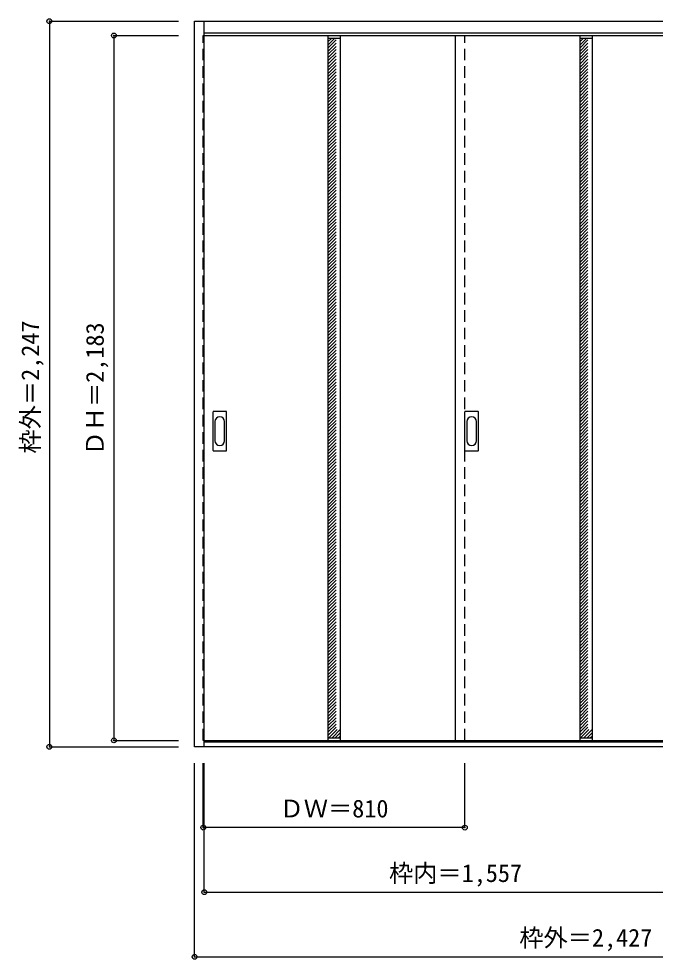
# Model space of a CAD drawing. Units: millimetres, scale not verified. Extents: x -1330 to 1646, y -1709 to 1203.
# Drawn here: x -1330 to 641, y -1709 to 1203 of the extents above; entities that cross this region are included whole.
import ezdxf
from ezdxf.enums import TextEntityAlignment as Align

# ---------------------------------------------------------------- set-up
doc = ezdxf.new("R2010")
doc.units = ezdxf.units.MM
doc.header["$LTSCALE"] = 30
doc.header["$PDMODE"] = 32
doc.header["$PDSIZE"] = 15
doc.linetypes.add('DASHED1', pattern=[1.8, 1.2, -0.6])
doc.layers.add('0-0', color=4, linetype='DASHED1')
doc.layers.add('0-1_寸法', color=7, linetype='Continuous')
doc.styles.add('ＭＳ ゴシック', font='')
doc.styles.get('ＭＳ ゴシック').set_extended_font_data('MS Gothic')

msp = doc.modelspace()

# ---------------------------------------------------------------- linework, layer by layer
at = {"layer": '0-0', "color": 3, "linetype": 'Continuous'}
for p, q in [((-785.83, -1051.77), (-785.83, 1195.23)), ((-785.83, 1195.23), (1638.17, 1195.23)), ((-755.83, -1051.77), (-755.83, 1195.23)), ((-755.83, 1159.23), (1608.17, 1159.23)), ((-755.83, 1151.23), (831.17, 1151.23)), ((-372.83, 1151.23), (-372.83, -1031.77)), ((-334.83, 1151.23), (-334.83, -1031.77)), ((21.17, 1151.23), (21.17, -1031.77)), ((407.17, 1151.23), (407.17, -1031.77)), ((445.17, 1151.23), (445.17, -1031.77)), ((-728.83, -133.77), (-728.83, -14.77)), ((-688.33, -13.27), (-727.33, -13.27)), ((-686.83, -133.77), (-686.83, -14.77)), ((51.17, -133.77), (51.17, -14.77)), ((91.67, -13.27), (52.67, -13.27)), ((93.17, -133.77), (93.17, -14.77)), ((-727.33, -135.27), (-688.33, -135.27)), ((52.67, -135.27), (91.67, -135.27)), ((-755.83, -1031.77), (831.17, -1031.77)), ((1608.17, -1036.77), (-755.83, -1036.77)), ((1638.17, -1051.77), (-785.83, -1051.77))]:
    msp.add_line(p, q, dxfattribs=at)
at = {"layer": '0-0', "color": 7, "linetype": 'Continuous'}
for p, q in [((-372.83, 1143.23), (-334.83, 1143.23)), ((407.17, 1143.23), (445.17, 1143.23)), ((-722.83, -44.67), (-722.83, -103.87)), ((-692.83, -103.87), (-692.83, -44.67)), ((57.17, -44.67), (57.17, -103.87)), ((87.17, -103.87), (87.17, -44.67)), ((-372.83, -1023.77), (-334.83, -1023.77)), ((407.17, -1023.77), (445.17, -1023.77))]:
    msp.add_line(p, q, dxfattribs=at)
at = {"layer": '0-0'}
for p, q in [((-372.83, 1131.52), (-361.12, 1143.23)), ((-372.83, 1111.72), (-341.32, 1143.23)), ((-372.83, 1121.62), (-351.22, 1143.23)), ((-372.83, 1101.82), (-334.83, 1139.82)), ((51.17, -1031.77), (51.17, 1151.23)), ((407.17, 1131.52), (418.88, 1143.23)), ((407.17, 1111.72), (438.68, 1143.23)), ((407.17, 1121.62), (428.78, 1143.23)), ((407.17, 1101.82), (445.17, 1139.82)), ((-372.83, 1091.92), (-334.83, 1129.92)), ((-372.83, 1082.02), (-334.83, 1120.02)), ((-372.83, 1072.12), (-334.83, 1110.12)), ((407.17, 1091.92), (445.17, 1129.92)), ((407.17, 1082.02), (445.17, 1120.02)), ((407.17, 1072.12), (445.17, 1110.12)), ((-372.83, 1062.22), (-334.83, 1100.22)), ((-372.83, 1052.32), (-334.83, 1090.32)), ((-372.83, 1042.42), (-334.83, 1080.42)), ((407.17, 1062.22), (445.17, 1100.22)), ((407.17, 1052.32), (445.17, 1090.32)), ((407.17, 1042.42), (445.17, 1080.42)), ((-372.83, 1032.52), (-334.83, 1070.52)), ((-372.83, 1022.62), (-334.83, 1060.62)), ((-372.83, 1012.72), (-334.83, 1050.72)), ((407.17, 1032.52), (445.17, 1070.52)), ((407.17, 1022.62), (445.17, 1060.62)), ((407.17, 1012.72), (445.17, 1050.72)), ((-372.83, 1002.82), (-334.83, 1040.82)), ((-372.83, 992.92), (-334.83, 1030.92)), ((-372.83, 983.02), (-334.83, 1021.02)), ((407.17, 1002.82), (445.17, 1040.82)), ((407.17, 992.92), (445.17, 1030.92)), ((407.17, 983.02), (445.17, 1021.02)), ((-372.83, 973.12), (-334.83, 1011.12)), ((-372.83, 963.23), (-334.83, 1001.23)), ((-372.83, 953.33), (-334.83, 991.33)), ((407.17, 973.12), (445.17, 1011.12)), ((407.17, 963.23), (445.17, 1001.23)), ((407.17, 953.33), (445.17, 991.33)), ((-372.83, 943.43), (-334.83, 981.43)), ((-372.83, 933.53), (-334.83, 971.53)), ((-372.83, 923.63), (-334.83, 961.63)), ((407.17, 943.43), (445.17, 981.43)), ((407.17, 933.53), (445.17, 971.53)), ((407.17, 923.63), (445.17, 961.63)), ((-372.83, 913.73), (-334.83, 951.73)), ((-372.83, 903.83), (-334.83, 941.83)), ((-372.83, 893.93), (-334.83, 931.93)), ((407.17, 913.73), (445.17, 951.73)), ((407.17, 903.83), (445.17, 941.83)), ((407.17, 893.93), (445.17, 931.93)), ((-372.83, 884.03), (-334.83, 922.03)), ((-372.83, 874.13), (-334.83, 912.13)), ((407.17, 884.03), (445.17, 922.03)), ((407.17, 874.13), (445.17, 912.13)), ((-372.83, 864.23), (-334.83, 902.23)), ((-372.83, 854.33), (-334.83, 892.33)), ((-372.83, 844.43), (-334.83, 882.43)), ((407.17, 864.23), (445.17, 902.23)), ((407.17, 854.33), (445.17, 892.33)), ((407.17, 844.43), (445.17, 882.43)), ((-372.83, 834.53), (-334.83, 872.53)), ((-372.83, 824.63), (-334.83, 862.63)), ((-372.83, 814.73), (-334.83, 852.73)), ((407.17, 834.53), (445.17, 872.53)), ((407.17, 824.63), (445.17, 862.63)), ((407.17, 814.73), (445.17, 852.73)), ((-372.83, 804.83), (-334.83, 842.83)), ((-372.83, 794.93), (-334.83, 832.93)), ((-372.83, 785.03), (-334.83, 823.03)), ((407.17, 804.83), (445.17, 842.83)), ((407.17, 794.93), (445.17, 832.93)), ((407.17, 785.03), (445.17, 823.03)), ((-372.83, 775.13), (-334.83, 813.13)), ((-372.83, 765.24), (-334.83, 803.24)), ((-372.83, 755.34), (-334.83, 793.34)), ((407.17, 775.13), (445.17, 813.13)), ((407.17, 765.24), (445.17, 803.24)), ((407.17, 755.34), (445.17, 793.34)), ((-372.83, 745.44), (-334.83, 783.44)), ((-372.83, 735.54), (-334.83, 773.54)), ((-372.83, 725.64), (-334.83, 763.64)), ((407.17, 745.44), (445.17, 783.44)), ((407.17, 735.54), (445.17, 773.54)), ((407.17, 725.64), (445.17, 763.64)), ((-372.83, 715.74), (-334.83, 753.74)), ((-372.83, 705.84), (-334.83, 743.84)), ((-372.83, 695.94), (-334.83, 733.94)), ((407.17, 715.74), (445.17, 753.74)), ((407.17, 705.84), (445.17, 743.84)), ((407.17, 695.94), (445.17, 733.94)), ((-372.83, 686.04), (-334.83, 724.04)), ((-372.83, 676.14), (-334.83, 714.14)), ((-372.83, 666.24), (-334.83, 704.24)), ((407.17, 686.04), (445.17, 724.04)), ((407.17, 676.14), (445.17, 714.14)), ((407.17, 666.24), (445.17, 704.24)), ((-372.83, 656.34), (-334.83, 694.34)), ((-372.83, 646.44), (-334.83, 684.44)), ((-372.83, 636.54), (-334.83, 674.54)), ((407.17, 656.34), (445.17, 694.34)), ((407.17, 646.44), (445.17, 684.44)), ((407.17, 636.54), (445.17, 674.54)), ((-372.83, 626.64), (-334.83, 664.64)), ((-372.83, 616.74), (-334.83, 654.74)), ((-372.83, 606.84), (-334.83, 644.84)), ((407.17, 626.64), (445.17, 664.64)), ((407.17, 616.74), (445.17, 654.74)), ((407.17, 606.84), (445.17, 644.84)), ((-372.83, 596.94), (-334.83, 634.94)), ((-372.83, 587.04), (-334.83, 625.04)), ((-372.83, 577.14), (-334.83, 615.14)), ((407.17, 596.94), (445.17, 634.94)), ((407.17, 587.04), (445.17, 625.04)), ((407.17, 577.14), (445.17, 615.14)), ((-372.83, 567.25), (-334.83, 605.25)), ((-372.83, 557.35), (-334.83, 595.35)), ((-372.83, 547.45), (-334.83, 585.45)), ((407.17, 567.25), (445.17, 605.25)), ((407.17, 557.35), (445.17, 595.35)), ((407.17, 547.45), (445.17, 585.45)), ((-372.83, 537.55), (-334.83, 575.55)), ((-372.83, 527.65), (-334.83, 565.65)), ((-372.83, 517.75), (-334.83, 555.75)), ((407.17, 537.55), (445.17, 575.55)), ((407.17, 527.65), (445.17, 565.65)), ((407.17, 517.75), (445.17, 555.75)), ((-372.83, 507.85), (-334.83, 545.85)), ((-372.83, 497.95), (-334.83, 535.95)), ((-372.83, 488.05), (-334.83, 526.05)), ((407.17, 507.85), (445.17, 545.85)), ((407.17, 497.95), (445.17, 535.95)), ((407.17, 488.05), (445.17, 526.05)), ((-372.83, 478.15), (-334.83, 516.15)), ((-372.83, 468.25), (-334.83, 506.25)), ((-372.83, 458.35), (-334.83, 496.35)), ((407.17, 478.15), (445.17, 516.15)), ((407.17, 468.25), (445.17, 506.25)), ((407.17, 458.35), (445.17, 496.35)), ((-372.83, 448.45), (-334.83, 486.45)), ((-372.83, 438.55), (-334.83, 476.55)), ((-372.83, 428.65), (-334.83, 466.65)), ((407.17, 448.45), (445.17, 486.45)), ((407.17, 438.55), (445.17, 476.55)), ((407.17, 428.65), (445.17, 466.65)), ((-372.83, 418.75), (-334.83, 456.75)), ((-372.83, 408.85), (-334.83, 446.85)), ((-372.83, 398.95), (-334.83, 436.95)), ((407.17, 418.75), (445.17, 456.75)), ((407.17, 408.85), (445.17, 446.85)), ((407.17, 398.95), (445.17, 436.95)), ((-372.83, 389.05), (-334.83, 427.05)), ((-372.83, 379.16), (-334.83, 417.16)), ((407.17, 389.05), (445.17, 427.05)), ((407.17, 379.16), (445.17, 417.16)), ((-372.83, 369.26), (-334.83, 407.26)), ((-372.83, 359.36), (-334.83, 397.36)), ((-372.83, 349.46), (-334.83, 387.46)), ((407.17, 369.26), (445.17, 407.26)), ((407.17, 359.36), (445.17, 397.36)), ((407.17, 349.46), (445.17, 387.46)), ((-372.83, 339.56), (-334.83, 377.56)), ((-372.83, 329.66), (-334.83, 367.66)), ((-372.83, 319.76), (-334.83, 357.76)), ((407.17, 339.56), (445.17, 377.56)), ((407.17, 329.66), (445.17, 367.66)), ((407.17, 319.76), (445.17, 357.76)), ((-372.83, 309.86), (-334.83, 347.86)), ((-372.83, 299.96), (-334.83, 337.96)), ((-372.83, 290.06), (-334.83, 328.06)), ((407.17, 309.86), (445.17, 347.86)), ((407.17, 299.96), (445.17, 337.96)), ((407.17, 290.06), (445.17, 328.06)), ((-372.83, 280.16), (-334.83, 318.16)), ((-372.83, 270.26), (-334.83, 308.26)), ((-372.83, 260.36), (-334.83, 298.36)), ((407.17, 280.16), (445.17, 318.16)), ((407.17, 270.26), (445.17, 308.26)), ((407.17, 260.36), (445.17, 298.36)), ((-372.83, 250.46), (-334.83, 288.46)), ((-372.83, 240.56), (-334.83, 278.56)), ((-372.83, 230.66), (-334.83, 268.66)), ((407.17, 250.46), (445.17, 288.46)), ((407.17, 240.56), (445.17, 278.56)), ((407.17, 230.66), (445.17, 268.66)), ((-372.83, 220.76), (-334.83, 258.76)), ((-372.83, 210.86), (-334.83, 248.86)), ((-372.83, 200.96), (-334.83, 238.96)), ((407.17, 220.76), (445.17, 258.76)), ((407.17, 210.86), (445.17, 248.86)), ((407.17, 200.96), (445.17, 238.96)), ((-372.83, 191.06), (-334.83, 229.06)), ((-372.83, 181.17), (-334.83, 219.17)), ((-372.83, 171.27), (-334.83, 209.27)), ((407.17, 191.06), (445.17, 229.06)), ((407.17, 181.17), (445.17, 219.17)), ((407.17, 171.27), (445.17, 209.27)), ((-372.83, 161.37), (-334.83, 199.37)), ((-372.83, 151.47), (-334.83, 189.47)), ((-372.83, 141.57), (-334.83, 179.57)), ((407.17, 161.37), (445.17, 199.37)), ((407.17, 151.47), (445.17, 189.47)), ((407.17, 141.57), (445.17, 179.57)), ((-372.83, 131.67), (-334.83, 169.67)), ((-372.83, 121.77), (-334.83, 159.77)), ((-372.83, 111.87), (-334.83, 149.87)), ((407.17, 131.67), (445.17, 169.67)), ((407.17, 121.77), (445.17, 159.77)), ((407.17, 111.87), (445.17, 149.87)), ((-372.83, 101.97), (-334.83, 139.97)), ((-372.83, 92.07), (-334.83, 130.07)), ((-372.83, 82.17), (-334.83, 120.17)), ((407.17, 101.97), (445.17, 139.97)), ((407.17, 92.07), (445.17, 130.07)), ((407.17, 82.17), (445.17, 120.17)), ((-372.83, 72.27), (-334.83, 110.27)), ((-372.83, 62.37), (-334.83, 100.37)), ((-372.83, 52.47), (-334.83, 90.47)), ((407.17, 72.27), (445.17, 110.27)), ((407.17, 62.37), (445.17, 100.37)), ((407.17, 52.47), (445.17, 90.47)), ((-372.83, 42.57), (-334.83, 80.57)), ((-372.83, 32.67), (-334.83, 70.67)), ((-372.83, 22.77), (-334.83, 60.77)), ((407.17, 42.57), (445.17, 80.57)), ((407.17, 32.67), (445.17, 70.67)), ((407.17, 22.77), (445.17, 60.77)), ((-372.83, 12.87), (-334.83, 50.87)), ((-372.83, 2.97), (-334.83, 40.97)), ((-372.83, -6.93), (-334.83, 31.07)), ((407.17, 12.87), (445.17, 50.87)), ((407.17, 2.97), (445.17, 40.97)), ((407.17, -6.93), (445.17, 31.07)), ((-372.83, -16.82), (-334.83, 21.18)), ((-372.83, -26.72), (-334.83, 11.28)), ((-372.83, -36.62), (-334.83, 1.38)), ((407.17, -16.82), (445.17, 21.18)), ((407.17, -26.72), (445.17, 11.28)), ((407.17, -36.62), (445.17, 1.38)), ((-372.83, -46.52), (-334.83, -8.52)), ((-372.83, -56.42), (-334.83, -18.42)), ((-372.83, -66.32), (-334.83, -28.32)), ((407.17, -46.52), (445.17, -8.52)), ((407.17, -56.42), (445.17, -18.42)), ((407.17, -66.32), (445.17, -28.32)), ((-372.83, -76.22), (-334.83, -38.22)), ((-372.83, -86.12), (-334.83, -48.12)), ((-372.83, -96.02), (-334.83, -58.02)), ((407.17, -76.22), (445.17, -38.22)), ((407.17, -86.12), (445.17, -48.12)), ((407.17, -96.02), (445.17, -58.02)), ((-372.83, -105.92), (-334.83, -67.92)), ((-372.83, -115.82), (-334.83, -77.82)), ((407.17, -105.92), (445.17, -67.92)), ((407.17, -115.82), (445.17, -77.82)), ((-372.83, -125.72), (-334.83, -87.72)), ((-372.83, -135.62), (-334.83, -97.62)), ((-372.83, -145.52), (-334.83, -107.52)), ((407.17, -125.72), (445.17, -87.72)), ((407.17, -135.62), (445.17, -97.62)), ((407.17, -145.52), (445.17, -107.52)), ((-372.83, -155.42), (-334.83, -117.42)), ((-372.83, -165.32), (-334.83, -127.32)), ((-372.83, -175.22), (-334.83, -137.22)), ((407.17, -155.42), (445.17, -117.42)), ((407.17, -165.32), (445.17, -127.32)), ((407.17, -175.22), (445.17, -137.22)), ((-372.83, -185.12), (-334.83, -147.12)), ((-372.83, -195.02), (-334.83, -157.02)), ((-372.83, -204.92), (-334.83, -166.92)), ((407.17, -185.12), (445.17, -147.12)), ((407.17, -195.02), (445.17, -157.02)), ((407.17, -204.92), (445.17, -166.92)), ((-372.83, -214.81), (-334.83, -176.81)), ((-372.83, -224.71), (-334.83, -186.71)), ((-372.83, -234.61), (-334.83, -196.61)), ((407.17, -214.81), (445.17, -176.81)), ((407.17, -224.71), (445.17, -186.71)), ((407.17, -234.61), (445.17, -196.61)), ((-372.83, -244.51), (-334.83, -206.51)), ((-372.83, -254.41), (-334.83, -216.41)), ((-372.83, -264.31), (-334.83, -226.31)), ((407.17, -244.51), (445.17, -206.51)), ((407.17, -254.41), (445.17, -216.41)), ((407.17, -264.31), (445.17, -226.31)), ((-372.83, -274.21), (-334.83, -236.21)), ((-372.83, -284.11), (-334.83, -246.11)), ((-372.83, -294.01), (-334.83, -256.01)), ((407.17, -274.21), (445.17, -236.21)), ((407.17, -284.11), (445.17, -246.11)), ((407.17, -294.01), (445.17, -256.01)), ((-372.83, -303.91), (-334.83, -265.91)), ((-372.83, -313.81), (-334.83, -275.81)), ((-372.83, -323.71), (-334.83, -285.71)), ((407.17, -303.91), (445.17, -265.91)), ((407.17, -313.81), (445.17, -275.81)), ((407.17, -323.71), (445.17, -285.71)), ((-372.83, -333.61), (-334.83, -295.61)), ((-372.83, -343.51), (-334.83, -305.51)), ((-372.83, -353.41), (-334.83, -315.41)), ((407.17, -333.61), (445.17, -295.61)), ((407.17, -343.51), (445.17, -305.51)), ((407.17, -353.41), (445.17, -315.41)), ((-372.83, -363.31), (-334.83, -325.31)), ((-372.83, -373.21), (-334.83, -335.21)), ((-372.83, -383.11), (-334.83, -345.11)), ((407.17, -363.31), (445.17, -325.31)), ((407.17, -373.21), (445.17, -335.21)), ((407.17, -383.11), (445.17, -345.11)), ((-372.83, -393.01), (-334.83, -355.01)), ((-372.83, -402.91), (-334.83, -364.91)), ((-372.83, -412.8), (-334.83, -374.8)), ((407.17, -393.01), (445.17, -355.01)), ((407.17, -402.91), (445.17, -364.91)), ((407.17, -412.8), (445.17, -374.8)), ((-372.83, -422.7), (-334.83, -384.7)), ((-372.83, -432.6), (-334.83, -394.6)), ((-372.83, -442.5), (-334.83, -404.5)), ((407.17, -422.7), (445.17, -384.7)), ((407.17, -432.6), (445.17, -394.6)), ((407.17, -442.5), (445.17, -404.5)), ((-372.83, -452.4), (-334.83, -414.4)), ((-372.83, -462.3), (-334.83, -424.3)), ((-372.83, -472.2), (-334.83, -434.2)), ((407.17, -452.4), (445.17, -414.4)), ((407.17, -462.3), (445.17, -424.3)), ((407.17, -472.2), (445.17, -434.2)), ((-372.83, -482.1), (-334.83, -444.1)), ((-372.83, -492), (-334.83, -454)), ((-372.83, -501.9), (-334.83, -463.9)), ((407.17, -482.1), (445.17, -444.1)), ((407.17, -492), (445.17, -454)), ((407.17, -501.9), (445.17, -463.9)), ((-372.83, -511.8), (-334.83, -473.8)), ((-372.83, -521.7), (-334.83, -483.7)), ((-372.83, -531.6), (-334.83, -493.6)), ((407.17, -511.8), (445.17, -473.8)), ((407.17, -521.7), (445.17, -483.7)), ((407.17, -531.6), (445.17, -493.6)), ((-372.83, -541.5), (-334.83, -503.5)), ((-372.83, -551.4), (-334.83, -513.4)), ((-372.83, -561.3), (-334.83, -523.3)), ((407.17, -541.5), (445.17, -503.5)), ((407.17, -551.4), (445.17, -513.4)), ((407.17, -561.3), (445.17, -523.3)), ((-372.83, -571.2), (-334.83, -533.2)), ((-372.83, -581.1), (-334.83, -543.1)), ((-372.83, -591), (-334.83, -553)), ((407.17, -571.2), (445.17, -533.2)), ((407.17, -581.1), (445.17, -543.1)), ((407.17, -591), (445.17, -553)), ((-372.83, -600.89), (-334.83, -562.89)), ((-372.83, -610.79), (-334.83, -572.79)), ((407.17, -600.89), (445.17, -562.89)), ((407.17, -610.79), (445.17, -572.79)), ((-372.83, -620.69), (-334.83, -582.69)), ((-372.83, -630.59), (-334.83, -592.59)), ((-372.83, -640.49), (-334.83, -602.49)), ((407.17, -620.69), (445.17, -582.69)), ((407.17, -630.59), (445.17, -592.59)), ((407.17, -640.49), (445.17, -602.49)), ((-372.83, -650.39), (-334.83, -612.39)), ((-372.83, -660.29), (-334.83, -622.29)), ((-372.83, -670.19), (-334.83, -632.19)), ((407.17, -650.39), (445.17, -612.39)), ((407.17, -660.29), (445.17, -622.29)), ((407.17, -670.19), (445.17, -632.19)), ((-372.83, -680.09), (-334.83, -642.09)), ((-372.83, -689.99), (-334.83, -651.99)), ((-372.83, -699.89), (-334.83, -661.89)), ((407.17, -680.09), (445.17, -642.09)), ((407.17, -689.99), (445.17, -651.99)), ((407.17, -699.89), (445.17, -661.89)), ((-372.83, -709.79), (-334.83, -671.79)), ((-372.83, -719.69), (-334.83, -681.69)), ((-372.83, -729.59), (-334.83, -691.59)), ((407.17, -709.79), (445.17, -671.79)), ((407.17, -719.69), (445.17, -681.69)), ((407.17, -729.59), (445.17, -691.59)), ((-372.83, -739.49), (-334.83, -701.49)), ((-372.83, -749.39), (-334.83, -711.39)), ((-372.83, -759.29), (-334.83, -721.29)), ((407.17, -739.49), (445.17, -701.49)), ((407.17, -749.39), (445.17, -711.39)), ((407.17, -759.29), (445.17, -721.29)), ((-372.83, -769.19), (-334.83, -731.19)), ((-372.83, -779.09), (-334.83, -741.09)), ((-372.83, -788.99), (-334.83, -750.99)), ((407.17, -769.19), (445.17, -731.19)), ((407.17, -779.09), (445.17, -741.09)), ((407.17, -788.99), (445.17, -750.99)), ((-372.83, -798.88), (-334.83, -760.88)), ((-372.83, -808.78), (-334.83, -770.78)), ((-372.83, -818.68), (-334.83, -780.68)), ((407.17, -798.88), (445.17, -760.88)), ((407.17, -808.78), (445.17, -770.78)), ((407.17, -818.68), (445.17, -780.68)), ((-372.83, -828.58), (-334.83, -790.58)), ((-372.83, -838.48), (-334.83, -800.48)), ((-372.83, -848.38), (-334.83, -810.38)), ((407.17, -828.58), (445.17, -790.58)), ((407.17, -838.48), (445.17, -800.48)), ((407.17, -848.38), (445.17, -810.38)), ((-372.83, -858.28), (-334.83, -820.28)), ((-372.83, -868.18), (-334.83, -830.18)), ((-372.83, -878.08), (-334.83, -840.08)), ((407.17, -858.28), (445.17, -820.28)), ((407.17, -868.18), (445.17, -830.18)), ((407.17, -878.08), (445.17, -840.08)), ((-372.83, -887.98), (-334.83, -849.98)), ((-372.83, -897.88), (-334.83, -859.88)), ((-372.83, -907.78), (-334.83, -869.78)), ((407.17, -887.98), (445.17, -849.98)), ((407.17, -897.88), (445.17, -859.88)), ((407.17, -907.78), (445.17, -869.78)), ((-372.83, -917.68), (-334.83, -879.68)), ((-372.83, -927.58), (-334.83, -889.58)), ((-372.83, -937.48), (-334.83, -899.48)), ((407.17, -917.68), (445.17, -879.68)), ((407.17, -927.58), (445.17, -889.58)), ((407.17, -937.48), (445.17, -899.48)), ((-372.83, -947.38), (-334.83, -909.38)), ((-372.83, -957.28), (-334.83, -919.28)), ((-372.83, -967.18), (-334.83, -929.18)), ((407.17, -947.38), (445.17, -909.38)), ((407.17, -957.28), (445.17, -919.28)), ((407.17, -967.18), (445.17, -929.18)), ((-372.83, -977.08), (-334.83, -939.08)), ((-372.83, -986.98), (-334.83, -948.98)), ((-372.83, -996.87), (-334.83, -958.87)), ((407.17, -977.08), (445.17, -939.08)), ((407.17, -986.98), (445.17, -948.98)), ((407.17, -996.87), (445.17, -958.87)), ((-372.83, -1006.77), (-334.83, -968.77)), ((-372.83, -1016.67), (-334.83, -978.67)), ((-370.03, -1023.77), (-334.83, -988.57)), ((407.17, -1006.77), (445.17, -968.77)), ((407.17, -1016.67), (445.17, -978.67)), ((409.97, -1023.77), (445.17, -988.57)), ((-360.13, -1023.77), (-334.83, -998.47)), ((-350.23, -1023.77), (-334.83, -1008.37)), ((-340.33, -1023.77), (-334.83, -1018.27)), ((419.87, -1023.77), (445.17, -998.47)), ((429.77, -1023.77), (445.17, -1008.37)), ((439.67, -1023.77), (445.17, -1018.27)), ((-755.83, -1031.77), (-758.83, -1031.77))]:
    msp.add_line(p, q, dxfattribs=at)
msp.add_lwpolyline([(-758.83, -1031.77), (-758.83, 1151.23), (-755.83, 1151.23)], dxfattribs=at)
at = {"layer": '0-0', "color": 3, "linetype": 'Continuous'}
for centre, start, end in [((-727.33, -14.77), 90, 180), ((-688.33, -14.77), 0, 90), ((52.67, -14.77), 90, 180), ((91.67, -14.77), 0, 90), ((-727.33, -133.77), 180, 270), ((-688.33, -133.77), 270, 0), ((52.67, -133.77), 180, 270), ((91.67, -133.77), 270, 0)]:
    msp.add_arc(centre, 1.5, start, end, dxfattribs=at)
at = {"layer": '0-0', "color": 7, "linetype": 'Continuous'}
for centre, start, end in [((-707.83, -44.67), 0, 180), ((72.17, -44.67), 0, 180), ((-707.83, -103.87), 180, 0), ((72.17, -103.87), 180, 0)]:
    msp.add_arc(centre, 15, start, end, dxfattribs=at)
at = {"layer": '0-1_寸法', "color": 4}
for p, q in [((-1235.83, 1195.23), (-1235.83, -1051.77)), ((-1235.83, 1195.23), (-835.83, 1195.23)), ((-1035.83, 1151.23), (-835.83, 1151.23)), ((-1035.83, 1151.23), (-1035.83, -1031.77)), ((-1035.83, -1031.77), (-835.83, -1031.77)), ((-1235.83, -1051.77), (-835.83, -1051.77)), ((-785.83, -1701.77), (-785.83, -1101.77)), ((-758.83, -1301.77), (-758.83, -1101.77)), ((-755.83, -1501.77), (-755.83, -1101.77)), ((51.17, -1301.77), (51.17, -1101.77)), ((51.17, -1301.77), (-758.83, -1301.77)), ((-755.83, -1501.77), (801.17, -1501.77))]:
    msp.add_line(p, q, dxfattribs=at)
msp.add_lwpolyline([(-785.83, -1701.77), (1638.17, -1701.77), (1638.17, -1101.77)], dxfattribs=at)
at = {"layer": '0-1_寸法'}
for p in [(-1235.83, 1195.23), (-1035.83, 1151.23), (-1235.83, -1051.77), (-1035.83, -1031.77), (-758.83, -1301.77), (51.17, -1301.77), (-755.83, -1501.77), (-785.83, -1701.77)]:
    msp.add_point(p, dxfattribs=at)

# ---------------------------------------------------------------- texts
at = {"layer": '0-1_寸法', "style": 'ＭＳ ゴシック'}
for s, p in [('枠外＝2,247', (-1250.83, -143.52)), ('ＤＨ＝2,183', (-1050.83, -149.52))]:
    msp.add_text(s, height=54.99, rotation=90, dxfattribs=at).set_placement(p, align=Align.BOTTOM_LEFT)
for s, p in [('ＤＷ＝810', (-522.58, -1286.77)), ('枠内＝1,557', (-183.58, -1486.77)), ('枠外＝2,427', (219.92, -1686.77))]:
    msp.add_text(s, height=54.99, dxfattribs=at).set_placement(p, align=Align.BOTTOM_LEFT)

doc.saveas('drawing.dxf')
